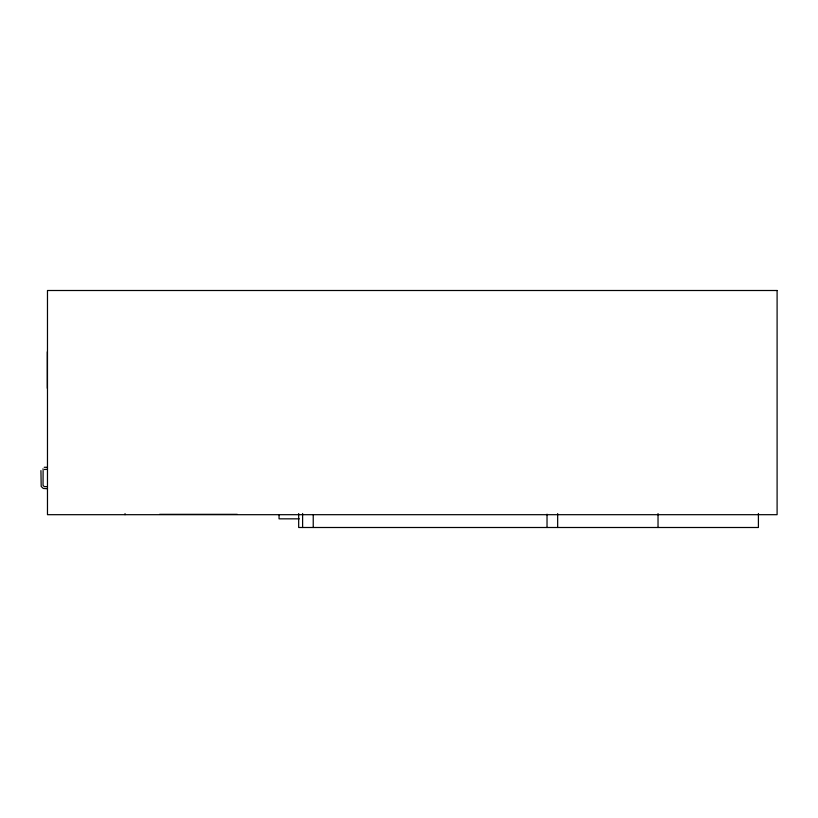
<?xml version="1.0" encoding="UTF-8"?>
<svg xmlns="http://www.w3.org/2000/svg" width="818" height="818" viewBox="0 0 818 818"><rect width="100%" height="100%" fill="white"/><g stroke="black" fill="none" stroke-linecap="round" stroke-linejoin="round"><path stroke-width="1.23" d="M40.931 470.585L41.186 486.383L43.252 488.448L47.475 488.735M43.109 470.422L43.037 485.371L44.264 486.598L47.475 486.659M44.049 469.481L47.475 469.348M44.213 467.303L47.475 467.272M159.602 514.338L237.281 514.338M299.265 518.837L279.05 518.837L279.05 514.686M758.409 513.479L758.409 527.498L298.672 527.498L298.672 513.551M658.03 513.581L658.03 527.498M557.661 513.581L557.661 527.498M547.027 514.174L547.027 527.498M313.233 514.716L313.233 527.498M302.609 513.479L302.609 527.498M125.042 513.602L125.042 514.686M47.291 351.822L47.291 388.305M42.751 469.123A2.771 2.771 0 0 1 43.027 468.888M777.1 290.502L47.475 290.502L47.475 514.686L777.1 514.686L777.1 290.502"/></g></svg>
